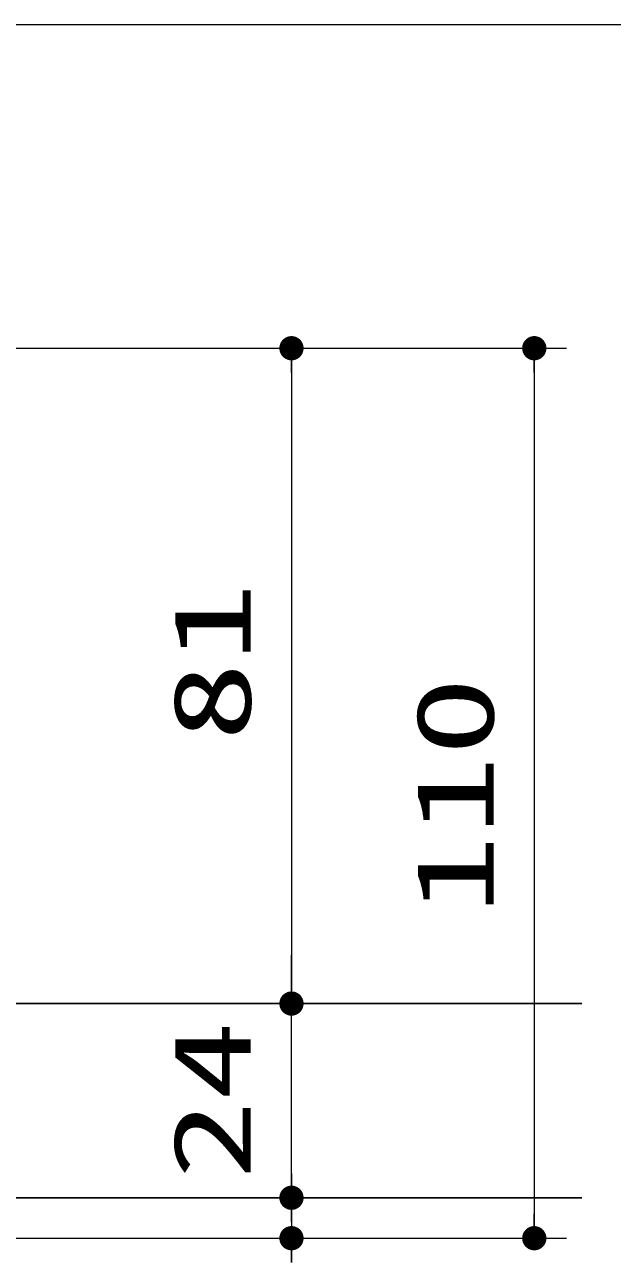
# Model space of a CAD drawing. Units: millimetres, scale not verified. Extents: x -1306 to 1306, y -607 to 607.
# Drawn here: x -733.5 to -660.9, y -321.2 to -169.2 of the extents above; entities that cross this region are included whole.
import ezdxf
from ezdxf.enums import TextEntityAlignment as Align

# ---------------------------------------------------------------- set-up
doc = ezdxf.new("R2010")
doc.units = ezdxf.units.MM
doc.header["$LTSCALE"] = 5
doc.header["$PDMODE"] = 32
doc.header["$PDSIZE"] = 2.5
for name, color, linetype, lineweight in [('0-1_線(白)', 7, 'Continuous', 30), ('0-2_寸法線', 3, 'Continuous', 13), ('0-7_0', 4, 'Continuous', 25), ('0-8_DEFPOINTS', 7, 'Continuous', 5)]:
    doc.layers.add(name, color=color, linetype=linetype, lineweight=lineweight)
doc.styles.add('ＭＳ ゴシック', font='')
doc.styles.get('ＭＳ ゴシック').set_extended_font_data('MS Gothic')

# ---------------------------------------------------------------- blocks, each defined once
blk = doc.blocks.new('_DOT')
at = {"layer": '0-7_0', "color": 3}
blk.add_line((-2.5, 0), (-5, 0), dxfattribs=at)
for points in [[(0, 0), (-2.5, 0), (-2.48, 0.313)], [(0, 0), (-2.48, -0.313), (-2.5, 0)], [(0, 0), (-2.48, 0.313), (-2.421, 0.622)], [(0, 0), (-2.421, -0.622), (-2.48, -0.313)], [(0, 0), (-2.421, 0.622), (-2.324, 0.92)], [(0, 0), (-2.324, -0.92), (-2.421, -0.622)], [(0, 0), (-2.324, 0.92), (-2.191, 1.204)], [(0, 0), (-2.191, -1.204), (-2.324, -0.92)], [(0, 0), (-2.191, 1.204), (-2.023, 1.469)], [(0, 0), (-2.023, -1.469), (-2.191, -1.204)], [(0, 0), (-2.023, 1.469), (-1.822, 1.711)], [(0, 0), (-1.822, -1.711), (-2.023, -1.469)], [(0, 0), (-1.822, 1.711), (-1.594, 1.926)], [(0, 0), (-1.594, -1.926), (-1.822, -1.711)], [(0, 0), (-1.594, 1.926), (-1.34, 2.111)], [(0, 0), (-1.34, -2.111), (-1.594, -1.926)], [(0, 0), (-1.34, 2.111), (-1.064, 2.262)], [(0, 0), (-1.064, -2.262), (-1.34, -2.111)], [(0, 0), (-1.064, 2.262), (-0.773, 2.378)], [(0, 0), (-0.773, -2.378), (-1.064, -2.262)], [(0, 0), (-0.773, 2.378), (-0.468, 2.456)], [(0, 0), (-0.468, -2.456), (-0.773, -2.378)], [(0, 0), (-0.468, 2.456), (-0.157, 2.495)], [(0, 0), (-0.157, -2.495), (-0.468, -2.456)], [(0, 0), (-0.157, 2.495), (0.157, 2.495)], [(0, 0), (0.157, -2.495), (-0.157, -2.495)], [(0, 0), (0.157, 2.495), (0.468, 2.456)], [(0, 0), (0.468, 2.456), (0.773, 2.378)], [(0, 0), (0.773, 2.378), (1.064, 2.262)], [(0, 0), (1.064, 2.262), (1.34, 2.111)], [(0, 0), (1.34, 2.111), (1.594, 1.926)], [(0, 0), (1.594, 1.926), (1.822, 1.711)], [(0, 0), (1.822, 1.711), (2.023, 1.469)], [(0, 0), (2.023, 1.469), (2.191, 1.204)], [(0, 0), (2.191, 1.204), (2.324, 0.92)], [(0, 0), (2.324, 0.92), (2.421, 0.622)], [(0, 0), (2.421, 0.622), (2.48, 0.313)], [(0, 0), (2.48, 0.313), (2.5, 0)], [(0, 0), (0.468, -2.456), (0.157, -2.495)], [(0, 0), (0.773, -2.378), (0.468, -2.456)], [(0, 0), (1.064, -2.262), (0.773, -2.378)], [(0, 0), (1.34, -2.111), (1.064, -2.262)], [(0, 0), (1.594, -1.926), (1.34, -2.111)], [(0, 0), (1.822, -1.711), (1.594, -1.926)], [(0, 0), (2.023, -1.469), (1.822, -1.711)], [(0, 0), (2.191, -1.204), (2.023, -1.469)], [(0, 0), (2.324, -0.92), (2.191, -1.204)], [(0, 0), (2.421, -0.622), (2.324, -0.92)], [(0, 0), (2.48, -0.313), (2.421, -0.622)], [(0, 0), (2.5, 0), (2.48, -0.313)]]:
    blk.add_solid(points, dxfattribs=at)

msp = doc.modelspace()

# ---------------------------------------------------------------- linework, layer by layer
at = {"layer": '0-1_線(白)'}
for p, q in [((-778.54, -290.188), (-664.685, -290.188)), ((-664.685, -314.188), (-778.54, -314.188))]:
    msp.add_line(p, q, dxfattribs=at)
at = {"layer": '0-2_寸法線'}
for p, q in [((-737.54, -169.188), (-346.119, -169.188)), ((-773.04, -209.188), (-666.54, -209.188)), ((-773.04, -209.188), (-696.54, -209.188)), ((-700.54, -212.188), (-700.54, -287.188)), ((-670.54, -212.188), (-670.54, -316.188)), ((-700.54, -287.188), (-700.54, -284.188)), ((-770.54, -290.188), (-696.54, -290.188)), ((-708.54, -290.188), (-704.54, -290.188)), ((-700.54, -314.188), (-700.54, -290.188)), ((-700.54, -311.188), (-700.54, -308.188)), ((-770.54, -314.188), (-696.54, -314.188)), ((-770.54, -314.188), (-696.54, -314.188)), ((-700.54, -314.188), (-700.54, -319.188)), ((-700.54, -317.188), (-700.54, -320.188)), ((-772.54, -319.188), (-696.54, -319.188)), ((-772.54, -319.188), (-666.54, -319.188))]:
    msp.add_line(p, q, dxfattribs=at)
at = {"layer": '0-8_DEFPOINTS'}
for p in [(-700.54, -290.188), (-700.54, -290.188), (-700.54, -290.188), (-700.54, -314.188), (-670.54, -319.188)]:
    msp.add_point(p, dxfattribs=at)

# ---------------------------------------------------------------- block references
at = {"layer": '0-2_寸法線', "xscale": 0.6, "yscale": 0.6}
for p, rotation in [((-700.54, -209.188), 90), ((-670.54, -209.188), 90), ((-700.54, -290.188), 270), ((-700.54, -290.188), 270), ((-700.54, -314.188), 270), ((-700.54, -314.188), 90), ((-670.54, -319.188), 270), ((-700.54, -319.188), 90)]:
    msp.add_blockref('_DOT', p, dxfattribs=dict(at, rotation=rotation))

# ---------------------------------------------------------------- texts
at = {"layer": '0-2_寸法線', "style": 'ＭＳ ゴシック', "width": 1.5}
for s, p in [('81', (-702.69, -257.783)), ('110', (-672.69, -279.188)), ('24', (-702.69, -311.95))]:
    msp.add_text(s, height=9.604, rotation=90, dxfattribs=at).set_placement(p, align=Align.BOTTOM_LEFT)

doc.saveas('drawing.dxf')
